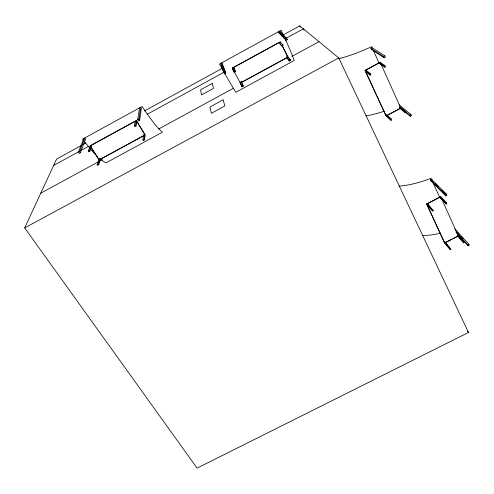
<?xml version="1.0" encoding="UTF-8"?>
<svg xmlns="http://www.w3.org/2000/svg" width="494" height="494" viewBox="0 0 494 494"><rect width="100%" height="100%" fill="white"/><g stroke="black" fill="none" stroke-linecap="round" stroke-linejoin="round"><path stroke-width="0.74" d="M144.551 139.876L144.149 139.222L144.68 134.343L143.495 134.992L142.939 139.876L143.34 140.537L144.551 139.876L145.088 134.85L136.381 120.524L90.143 145.816L88.327 151.115L88.747 151.769L89.957 151.115L91.686 145.971L91.267 145.322L89.531 150.454L88.327 151.115M143.34 140.537L143.495 139.135M139.666 120.301L141.352 108.384L140.654 107.34L138.938 119.097L139.666 120.301L138.444 120.968L137.715 119.764L139.506 107.97M135.566 121.969L135.171 121.308L134.417 125.927L134.825 126.594L136.041 125.927L136.758 121.314M136.041 125.927L135.634 125.26L136.381 120.524M100.307 159.377L99.899 158.741L98.726 159.383L97.17 164.786L97.59 165.428L98.788 164.78L100.307 159.377L143.217 136.004M97.17 164.786L98.368 164.132L99.899 158.741M80.417 152.702L85.555 138.975L84.795 137.974L79.651 151.528L78.447 152.189L79.213 153.362L80.417 152.702L79.651 151.528M78.447 152.189L83.659 138.598M282.877 35.117L299.759 25.867L338.754 57.934L468.485 332.468L197.087 468.133L24.7 227.901L56.594 159.049L81.59 145.366M82.936 144.625L85.641 143.143M144.402 110.959L222.084 68.413M53.636 165.447L78.676 151.744M80.701 150.633L88.827 146.193M147.027 114.349L224.171 72.143M285.754 38.446L303.353 28.819L304.026 30.208M137.715 119.764L138.938 119.097M223.899 72.612L225.153 71.926L221.8 62.837L225.826 73.18L224.579 73.865L223.899 72.612L220.627 63.479M235.453 71.611L233.582 67.474L235.453 71.611L234.199 72.291L232.316 68.042L280.228 41.829L283.247 45.497L281.981 46.183L279.067 42.589L281.981 46.183M285.365 38.989L286.637 38.291L287.273 39.576L286.007 40.267L278.962 32.937L278.418 31.789L285.365 38.989L286.007 40.267M90.087 145.971L136.363 120.653L145.075 134.992M232.359 68.141L280.302 41.91L280.654 42.614M134.417 125.927L135.634 125.26M233.829 71.593L235.076 70.908M281.623 45.473L282.889 44.781M241.214 81.757L239.998 82.418L241.634 86.166L241.998 86.858L243.239 86.178L241.214 81.757L243.239 86.178M286.372 57.156L287.601 56.483L290.336 59.663L290.688 60.367L289.428 61.046L286.372 57.156L289.428 61.046M99.856 159.488L143.062 135.955M287.193 57.446L240.312 82.98L241.998 86.858M241.572 82.43L286.718 57.841M40.786 193.179L98.325 161.847M99.677 161.112L102.388 159.636M158.574 129.045L233.711 88.13M291.923 56.433L319.001 41.687M142.939 139.876L144.149 139.222M241.634 86.166L242.875 85.493M289.076 60.348L290.336 59.663M24.7 227.901L338.754 57.934M370.938 48.375L383.554 56.507L384.807 55.834L385.363 57.076L384.11 57.749L371.469 49.554L370.938 48.375L372.217 47.807L384.807 55.834M390.921 120.332L390.39 119.171L385.629 114.855L386.296 114.497L391.069 118.813L391.6 119.968L390.921 120.332L386.012 115.862L365.047 70.389L380.059 62.318L384.974 65.671L385.524 66.9L384.826 67.277L380.059 63.985L379.516 62.781L384.276 66.048L384.826 67.277M380.201 62.411L365.177 70.494L386.154 115.991M366.412 71.321L365.733 71.692L370.167 75.15L370.864 74.773L370.302 73.55L365.863 70.123M365.047 70.389L369.605 73.927L370.302 73.55M384.276 66.048L384.974 65.671M399.64 107.408L400.307 107.056L405.401 111.212L405.926 112.379L405.241 112.737L400.152 108.557L399.64 107.408L404.716 111.57L405.241 112.737M387.345 115.158L400.01 108.433M386.821 115.639L400.152 108.557M390.39 119.171L391.069 118.813M404.716 111.57L405.401 111.212M405.586 111.724L409.761 115.139L410.977 114.491L411.496 115.652L410.279 116.3L405.704 112.539M450.312 249.631L444.267 242.066L444.89 241.745L450.948 249.303L450.312 249.631L444.551 242.85L426.6 203.911L440.58 196.674L446.409 202.645L446.879 203.695L446.23 204.028L440.574 198.205L440.111 197.174L445.761 202.985L446.23 204.028M440.747 196.847L426.76 204.09L444.717 243.042L458.401 236.033L441.525 198.576M430.323 179.754L445.372 194.803L446.539 194.198L447.008 195.254L445.841 195.859L430.78 180.761L430.323 179.754L431.546 179.297L446.539 194.198M427.866 204.782L427.23 205.109L432.602 211.068L433.25 210.734L427.396 203.756L433.25 210.734M440.574 198.205L441.21 197.872L444.304 201.046M426.6 203.911L432.127 210.03L432.775 209.697M445.761 202.985L446.409 202.645M457.333 235.372L457.957 235.051L463.835 241.492L464.28 242.492L463.644 242.813L457.333 235.372L463.644 242.813M445.236 242.498L451.386 239.349M452.757 238.645L457.543 236.194M449.855 248.636L450.491 248.315M463.199 241.819L463.835 241.492M456.005 232.007L467.725 244.802L468.855 244.227L469.3 245.215L468.164 245.796L456.95 233.526M399.09 104.852L410.977 114.491M399.627 106.852L400.819 107.828M402.604 109.291L403.796 110.261M402.27 109.724L403.413 110.662M388.414 117.084L390.007 118.529M435.214 183.509L438.431 186.713M441.648 189.918L445.403 193.654M286.637 38.291L279.61 31.134L280.154 32.289L287.273 39.576M454.653 228.796L468.855 244.227M455.591 230.303L459.142 234.168M461.174 236.379L463.205 238.59M290.688 60.367L287.866 57.082L282.216 45.806M445.335 242.727L449.546 247.661M467.59 331.233L468.485 332.468M89.531 150.454L89.957 151.115M98.368 164.132L98.788 164.78M91.371 147.731L99.183 159.852M90.915 147.249L99.133 160.013M225.153 71.926L225.826 73.18M232.316 68.042L240.362 83.091M282.309 45.917L287.946 57.174M299.759 25.867L300.432 27.256M369.605 73.927L370.167 75.15M432.127 210.03L432.602 211.068M431.546 179.297L432.003 180.31M372.291 48.072L371.667 46.683A62.448 14.357 -26.4 0 1 338.767 58.73M373.55 50.857L379.207 63.393M431.991 180.39L431.046 178.297A58.088 22.52 -23.9 0 1 398.991 186.127M432.621 181.786L439.549 197.131M381.059 64.319L400.825 108.198M440.58 196.674L441.21 198.075M383.554 56.507L384.11 57.749M409.761 115.139L410.279 116.3M445.372 194.803L445.841 195.859M467.725 244.802L468.164 245.796M232.723 68.827L234.199 72.291M221.238 64.591L224.579 73.865M284.075 36.587A64.097 3.551 63 0 0 281.098 30.258L219.527 64.022A63.609 1.704 61.8 0 0 235.823 92.267L294.115 60.564A64.097 3.551 63 0 0 285.001 38.581M100.35 158.994A62.621 13.128 59.2 0 0 106.068 162.841L162.495 132.145A63.034 8.207 60.4 0 1 142.142 106.463L82.646 139.098A62.621 13.128 59.2 0 0 83.43 140.148M95.941 154.9A62.621 13.128 59.2 0 1 90.458 148.922M89.568 147.879A62.621 13.128 59.2 0 1 84.215 141.185M440.741 233.174A56.421 25.33 -22.7 0 1 422.364 235.564M384.276 111.218A60.478 18.192 -25.3 0 1 365.819 115.954M212.284 83.412L200.576 89.809L201.527 94.91L213.587 88.327L212.284 83.412M223.084 99.856L209.975 106.988L211.358 113.28L224.906 105.926L223.084 99.856"/></g></svg>
